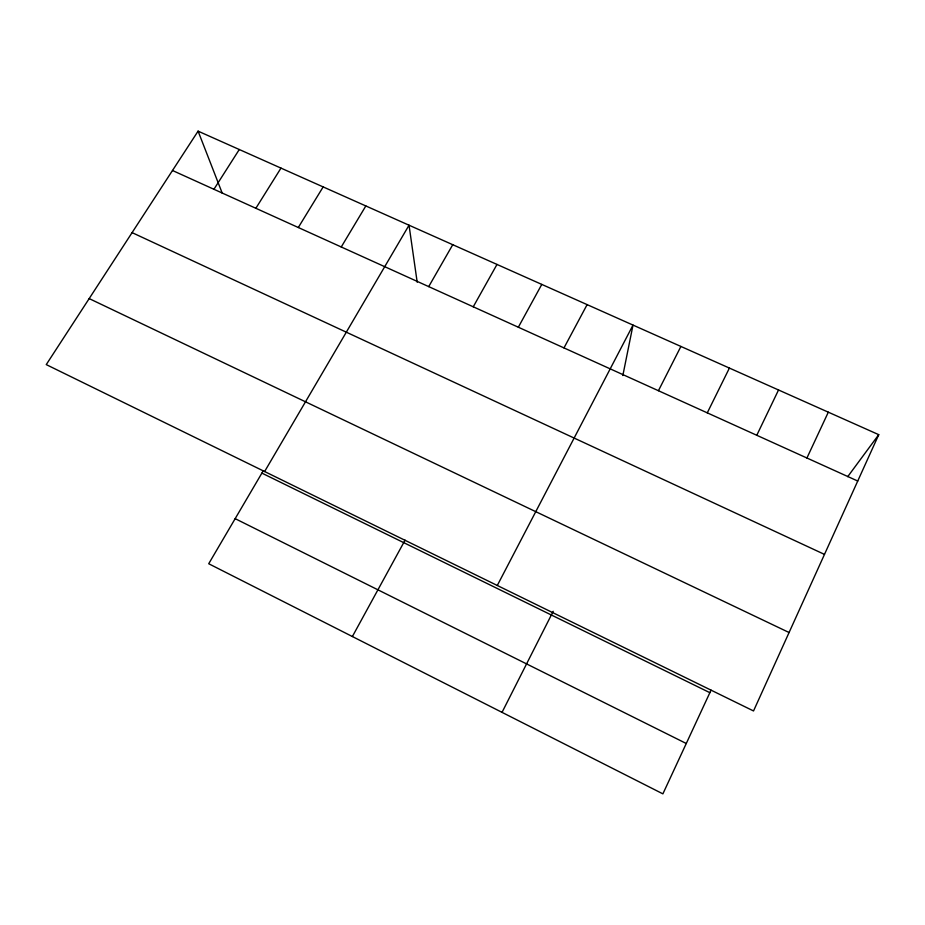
<?xml version="1.0" encoding="UTF-8"?>
<svg xmlns="http://www.w3.org/2000/svg" width="925" height="925" viewBox="0 0 925 925"><rect width="100%" height="100%" fill="white"/><g stroke="black" fill="none" stroke-linecap="round" stroke-linejoin="round"><path stroke-width="1.39" d="M622.837 375.538L633.012 325.091L497.292 585.479M878.75 434.669L753.528 710.955L46.25 364.6L198.089 131.142L878.75 434.669L847.716 476.676M711.048 690.131L662.89 793.858L208.715 563.741L263.301 470.698M806.924 458.002L828.314 412.18M756.777 435.282L778.538 389.98M707.278 412.851L729.409 368.069M502.032 712.366L553.208 611.298M658.427 390.708L680.904 346.447M563.984 347.916L587.121 304.614M518.335 327.23L541.784 284.403M352.379 636.539L405.081 540.131M473.253 306.799L496.991 264.434M428.714 286.611L452.753 244.697M264.619 471.53L409.035 225.203L417.187 282.218M341.256 246.975L365.837 205.94M298.301 227.515L323.16 186.908M255.867 208.275L280.98 168.096M213.929 189.278L239.286 149.515M172.489 170.501L857.741 481.035M132.09 232.626L824.487 554.399M89.182 298.59L789.083 632.527M261.879 473.114L709.857 692.675M235.158 518.659L686.269 743.492M198.089 131.142L222.254 193.233"/></g></svg>
